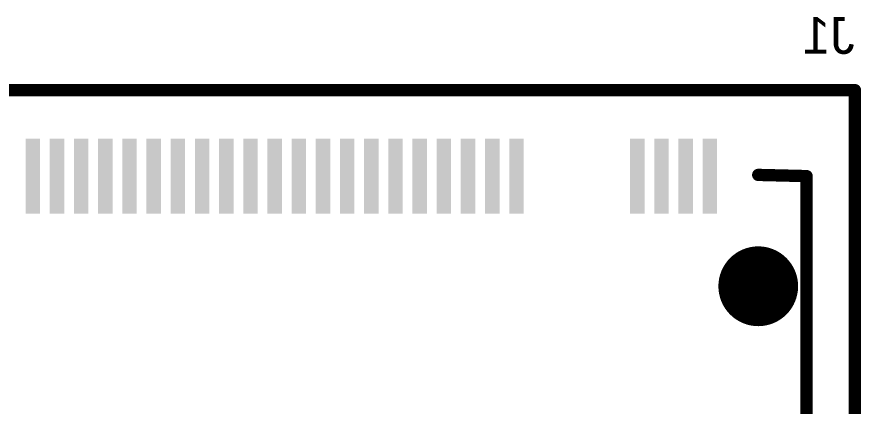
# Model space of a CAD drawing. Header units: millimetres. Extents: x 892 to 1144, y 1011 to 1123.
# Drawn here: x 1087.47 to 1104.93, y 1060.05 to 1068.09 of the extents above; entities that cross this region are included whole.
import ezdxf

# ---------------------------------------------------------------- set-up
doc = ezdxf.new("R2010")
doc.units = ezdxf.units.MM
for name, color, linetype in [('BottomLayer', 5, 'Continuous'), ('BottomOverlay', 54, 'Continuous'), ('BottomPaste', 16, 'Continuous'), ('BottomSolder', 6, 'Continuous'), ('Mechanical12', 56, 'Continuous'), ('MultiLayer', 9, 'Continuous'), ('TopLayer', 1, 'Continuous'), ('TopSolder', 216, 'Continuous')]:
    doc.layers.add(name, color=color, linetype=linetype)

msp = doc.modelspace()

# ---------------------------------------------------------------- linework, layer by layer
at = {"layer": 'BottomLayer', "const_width": 0.825}
msp.add_lwpolyline([(1102.388, 1062.525, 1), (1103.212, 1062.525, 1)], format="xyb", close=True, dxfattribs=at)
at = {"layer": 'BottomLayer'}
for points in [[(1087.65, 1064.025), (1087.95, 1064.025), (1087.65, 1065.575), (1087.95, 1065.575)], [(1088.15, 1064.025), (1088.45, 1064.025), (1088.15, 1065.575), (1088.45, 1065.575)], [(1088.65, 1064.025), (1088.95, 1064.025), (1088.65, 1065.575), (1088.95, 1065.575)], [(1089.15, 1064.025), (1089.45, 1064.025), (1089.15, 1065.575), (1089.45, 1065.575)], [(1089.65, 1064.025), (1089.95, 1064.025), (1089.65, 1065.575), (1089.95, 1065.575)], [(1090.15, 1064.025), (1090.45, 1064.025), (1090.15, 1065.575), (1090.45, 1065.575)], [(1090.65, 1064.025), (1090.95, 1064.025), (1090.65, 1065.575), (1090.95, 1065.575)], [(1091.15, 1064.025), (1091.45, 1064.025), (1091.15, 1065.575), (1091.45, 1065.575)], [(1091.65, 1064.025), (1091.95, 1064.025), (1091.65, 1065.575), (1091.95, 1065.575)], [(1092.15, 1064.025), (1092.45, 1064.025), (1092.15, 1065.575), (1092.45, 1065.575)], [(1092.65, 1064.025), (1092.95, 1064.025), (1092.65, 1065.575), (1092.95, 1065.575)], [(1093.15, 1064.025), (1093.45, 1064.025), (1093.15, 1065.575), (1093.45, 1065.575)], [(1093.65, 1064.025), (1093.95, 1064.025), (1093.65, 1065.575), (1093.95, 1065.575)], [(1094.15, 1064.025), (1094.45, 1064.025), (1094.15, 1065.575), (1094.45, 1065.575)], [(1094.65, 1064.025), (1094.95, 1064.025), (1094.65, 1065.575), (1094.95, 1065.575)], [(1095.15, 1064.025), (1095.45, 1064.025), (1095.15, 1065.575), (1095.45, 1065.575)], [(1095.65, 1064.025), (1095.95, 1064.025), (1095.65, 1065.575), (1095.95, 1065.575)], [(1096.15, 1064.025), (1096.45, 1064.025), (1096.15, 1065.575), (1096.45, 1065.575)], [(1096.65, 1064.025), (1096.95, 1064.025), (1096.65, 1065.575), (1096.95, 1065.575)], [(1097.15, 1064.025), (1097.45, 1064.025), (1097.15, 1065.575), (1097.45, 1065.575)], [(1097.65, 1064.025), (1097.95, 1064.025), (1097.65, 1065.575), (1097.95, 1065.575)], [(1100.15, 1064.025), (1100.45, 1064.025), (1100.15, 1065.575), (1100.45, 1065.575)], [(1100.65, 1064.025), (1100.95, 1064.025), (1100.65, 1065.575), (1100.95, 1065.575)], [(1101.15, 1064.025), (1101.45, 1064.025), (1101.15, 1065.575), (1101.45, 1065.575)], [(1101.65, 1064.025), (1101.95, 1064.025), (1101.65, 1065.575), (1101.95, 1065.575)]]:
    msp.add_solid(points, dxfattribs=at)
at = {"layer": 'BottomOverlay', "const_width": 0.254}
for points in [[(1102.8, 1064.825), (1103.8, 1064.8)], [(1103.8, 1059.825), (1103.8, 1064.8)]]:
    msp.add_lwpolyline(points, dxfattribs=at)
at = {"layer": 'BottomOverlay', "const_width": 0.127}
for points in [[(1102.736, 1064.825, 1), (1102.863, 1064.825, 1)], [(1103.736, 1064.8, 1), (1103.863, 1064.8, 1)], [(1103.736, 1064.8, 1), (1103.863, 1064.8, 1)]]:
    msp.add_lwpolyline(points, format="xyb", close=True, dxfattribs=at)
at = {"layer": 'BottomPaste'}
for points in [[(1087.65, 1064.025), (1087.95, 1064.025), (1087.65, 1065.575), (1087.95, 1065.575)], [(1088.15, 1064.025), (1088.45, 1064.025), (1088.15, 1065.575), (1088.45, 1065.575)], [(1088.65, 1064.025), (1088.95, 1064.025), (1088.65, 1065.575), (1088.95, 1065.575)], [(1089.15, 1064.025), (1089.45, 1064.025), (1089.15, 1065.575), (1089.45, 1065.575)], [(1089.65, 1064.025), (1089.95, 1064.025), (1089.65, 1065.575), (1089.95, 1065.575)], [(1090.15, 1064.025), (1090.45, 1064.025), (1090.15, 1065.575), (1090.45, 1065.575)], [(1090.65, 1064.025), (1090.95, 1064.025), (1090.65, 1065.575), (1090.95, 1065.575)], [(1091.15, 1064.025), (1091.45, 1064.025), (1091.15, 1065.575), (1091.45, 1065.575)], [(1091.65, 1064.025), (1091.95, 1064.025), (1091.65, 1065.575), (1091.95, 1065.575)], [(1092.15, 1064.025), (1092.45, 1064.025), (1092.15, 1065.575), (1092.45, 1065.575)], [(1092.65, 1064.025), (1092.95, 1064.025), (1092.65, 1065.575), (1092.95, 1065.575)], [(1093.15, 1064.025), (1093.45, 1064.025), (1093.15, 1065.575), (1093.45, 1065.575)], [(1093.65, 1064.025), (1093.95, 1064.025), (1093.65, 1065.575), (1093.95, 1065.575)], [(1094.15, 1064.025), (1094.45, 1064.025), (1094.15, 1065.575), (1094.45, 1065.575)], [(1094.65, 1064.025), (1094.95, 1064.025), (1094.65, 1065.575), (1094.95, 1065.575)], [(1095.15, 1064.025), (1095.45, 1064.025), (1095.15, 1065.575), (1095.45, 1065.575)], [(1095.65, 1064.025), (1095.95, 1064.025), (1095.65, 1065.575), (1095.95, 1065.575)], [(1096.15, 1064.025), (1096.45, 1064.025), (1096.15, 1065.575), (1096.45, 1065.575)], [(1096.65, 1064.025), (1096.95, 1064.025), (1096.65, 1065.575), (1096.95, 1065.575)], [(1097.15, 1064.025), (1097.45, 1064.025), (1097.15, 1065.575), (1097.45, 1065.575)], [(1097.65, 1064.025), (1097.95, 1064.025), (1097.65, 1065.575), (1097.95, 1065.575)], [(1100.15, 1064.025), (1100.45, 1064.025), (1100.15, 1065.575), (1100.45, 1065.575)], [(1100.65, 1064.025), (1100.95, 1064.025), (1100.65, 1065.575), (1100.95, 1065.575)], [(1101.15, 1064.025), (1101.45, 1064.025), (1101.15, 1065.575), (1101.45, 1065.575)], [(1101.65, 1064.025), (1101.95, 1064.025), (1101.65, 1065.575), (1101.95, 1065.575)]]:
    msp.add_solid(points, dxfattribs=at)
at = {"layer": 'BottomSolder', "const_width": 0.825}
msp.add_lwpolyline([(1102.388, 1062.525, 1), (1103.212, 1062.525, 1)], format="xyb", close=True, dxfattribs=at)
at = {"layer": 'BottomSolder'}
for points in [[(1087.65, 1064.025), (1087.95, 1064.025), (1087.65, 1065.575), (1087.95, 1065.575)], [(1088.15, 1064.025), (1088.45, 1064.025), (1088.15, 1065.575), (1088.45, 1065.575)], [(1088.65, 1064.025), (1088.95, 1064.025), (1088.65, 1065.575), (1088.95, 1065.575)], [(1089.15, 1064.025), (1089.45, 1064.025), (1089.15, 1065.575), (1089.45, 1065.575)], [(1089.65, 1064.025), (1089.95, 1064.025), (1089.65, 1065.575), (1089.95, 1065.575)], [(1090.15, 1064.025), (1090.45, 1064.025), (1090.15, 1065.575), (1090.45, 1065.575)], [(1090.65, 1064.025), (1090.95, 1064.025), (1090.65, 1065.575), (1090.95, 1065.575)], [(1091.15, 1064.025), (1091.45, 1064.025), (1091.15, 1065.575), (1091.45, 1065.575)], [(1091.65, 1064.025), (1091.95, 1064.025), (1091.65, 1065.575), (1091.95, 1065.575)], [(1092.15, 1064.025), (1092.45, 1064.025), (1092.15, 1065.575), (1092.45, 1065.575)], [(1092.65, 1064.025), (1092.95, 1064.025), (1092.65, 1065.575), (1092.95, 1065.575)], [(1093.15, 1064.025), (1093.45, 1064.025), (1093.15, 1065.575), (1093.45, 1065.575)], [(1093.65, 1064.025), (1093.95, 1064.025), (1093.65, 1065.575), (1093.95, 1065.575)], [(1094.15, 1064.025), (1094.45, 1064.025), (1094.15, 1065.575), (1094.45, 1065.575)], [(1094.65, 1064.025), (1094.95, 1064.025), (1094.65, 1065.575), (1094.95, 1065.575)], [(1095.15, 1064.025), (1095.45, 1064.025), (1095.15, 1065.575), (1095.45, 1065.575)], [(1095.65, 1064.025), (1095.95, 1064.025), (1095.65, 1065.575), (1095.95, 1065.575)], [(1096.15, 1064.025), (1096.45, 1064.025), (1096.15, 1065.575), (1096.45, 1065.575)], [(1096.65, 1064.025), (1096.95, 1064.025), (1096.65, 1065.575), (1096.95, 1065.575)], [(1097.15, 1064.025), (1097.45, 1064.025), (1097.15, 1065.575), (1097.45, 1065.575)], [(1097.65, 1064.025), (1097.95, 1064.025), (1097.65, 1065.575), (1097.95, 1065.575)], [(1100.15, 1064.025), (1100.45, 1064.025), (1100.15, 1065.575), (1100.45, 1065.575)], [(1100.65, 1064.025), (1100.95, 1064.025), (1100.65, 1065.575), (1100.95, 1065.575)], [(1101.15, 1064.025), (1101.45, 1064.025), (1101.15, 1065.575), (1101.45, 1065.575)], [(1101.65, 1064.025), (1101.95, 1064.025), (1101.65, 1065.575), (1101.95, 1065.575)]]:
    msp.add_solid(points, dxfattribs=at)
at = {"layer": 'Mechanical12', "const_width": 0.254}
for points in [[(1080.8, 1066.575), (1104.8, 1066.575)], [(1104.8, 1055.175), (1104.8, 1066.575)]]:
    msp.add_lwpolyline(points, dxfattribs=at)
at = {"layer": 'Mechanical12', "const_width": 0.127}
msp.add_lwpolyline([(1104.736, 1066.575, 1), (1104.863, 1066.575, 1)], format="xyb", close=True, dxfattribs=at)
msp.add_lwpolyline([(1104.736, 1066.575, 1), (1104.863, 1066.575, 1)], format="xyb", close=True, dxfattribs=at)
at = {"layer": 'MultiLayer', "const_width": 0.825}
msp.add_lwpolyline([(1102.388, 1062.525, 1), (1103.212, 1062.525, 1)], format="xyb", close=True, dxfattribs=at)
at = {"layer": 'TopLayer', "const_width": 0.825}
msp.add_lwpolyline([(1102.388, 1062.525, 1), (1103.212, 1062.525, 1)], format="xyb", close=True, dxfattribs=at)
at = {"layer": 'TopSolder', "const_width": 0.825}
msp.add_lwpolyline([(1102.388, 1062.525, 1), (1103.212, 1062.525, 1)], format="xyb", close=True, dxfattribs=at)

# ---------------------------------------------------------------- texts
at = {"layer": 'BottomOverlay', "text_generation_flag": 2}
msp.add_text('J1', height=0.762, dxfattribs=at).set_placement((1104.792, 1067.326))

doc.saveas('drawing.dxf')
